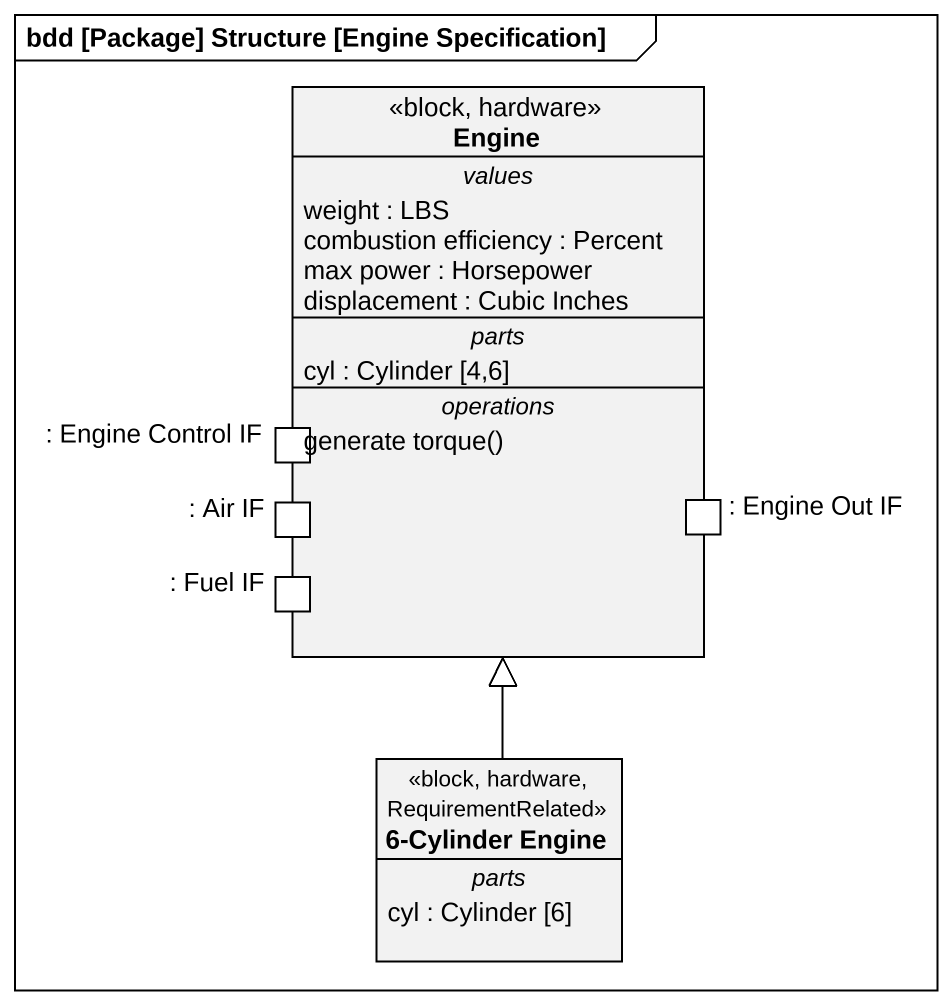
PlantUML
@startuml
mainframe bdd [Package] Structure [Engine Specification]
hide circle
hide empty members
class Engine <<block, hardware>> {
  -- values --
  weight : LBS
  combustion efficiency : Percent
  max power : Horsepower
  displacement : Cubic Inches
  -- parts --
  cyl : Cylinder [4,6]
  -- operations --
  generate torque()
  -- ports --
  : Air IF
  : Engine Control IF
  : Engine Out IF
  : Fuel IF
}
class "6-Cylinder Engine" as c6_Cylinder_Engine <<block, hardware, RequirementRelated>> {
  -- parts --
  cyl : Cylinder [6]
}
c6_Cylinder_Engine -up-|> Engine
@enduml
